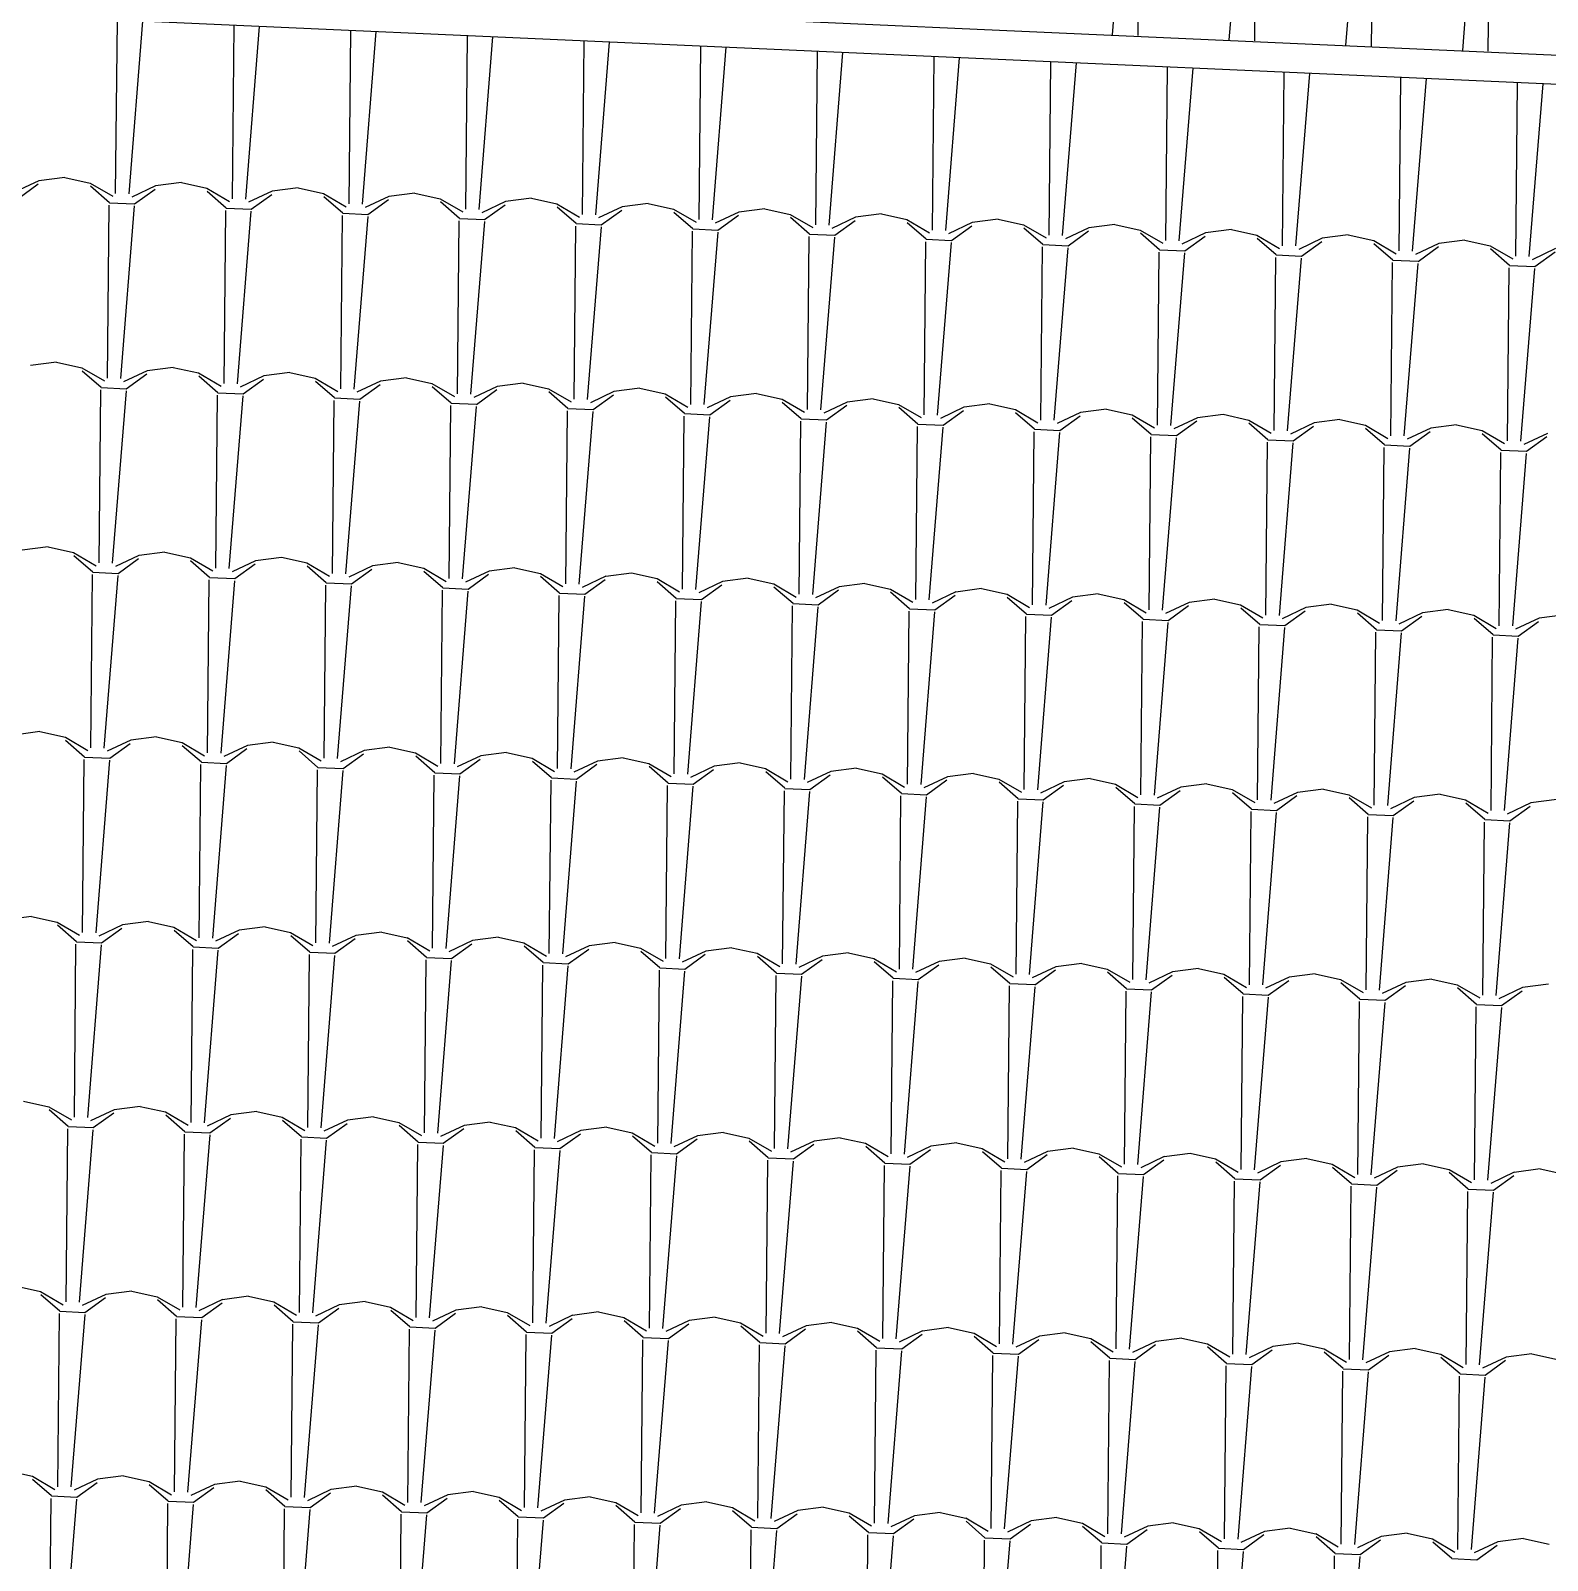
# Model space of a CAD drawing. Extents: x 1037 to 14540, y 1034 to 18285.
# Drawn here: x 7741.3 to 8053, y 1355.2 to 1669.6 of the extents above; entities that cross this region are included whole.
import ezdxf

# ---------------------------------------------------------------- set-up
doc = ezdxf.new("R2010")
doc.units = 0
doc.header["$LTSCALE"] = 100
doc.header["$MEASUREMENT"] = 0
doc.layers.get('0').update_dxf_attribs({"color": 240, "linetype": 'CONTINUOUS'})
doc.layers.add('proiezioni', color=252, linetype='CONTINUOUS')
doc.layers.add('retini copertura', color=32, linetype='CONTINUOUS')

# ---------------------------------------------------------------- blocks, each defined once
blk = doc.blocks.new('*X1853')
at = {"color": 0}
for p, q in [((24.1934, 16.3482), (24.1969, 16.7039)), ((24.2211, 16.3476), (24.2494, 16.7022)), ((24.4332, 16.3375), (24.4366, 16.6932)), ((24.4608, 16.3369), (24.4892, 16.6915)), ((24.673, 16.3268), (24.6764, 16.6825)), ((24.7006, 16.3262), (24.7289, 16.6808)), ((24.9127, 16.316), (24.9161, 16.6718)), ((24.9404, 16.3154), (24.9687, 16.67)), ((25.1525, 16.3053), (25.1559, 16.661)), ((25.1801, 16.3047), (25.2085, 16.6593)), ((25.3922, 16.2946), (25.3957, 16.6503)), ((25.4199, 16.294), (25.4482, 16.6486)), ((25.632, 16.2838), (25.6354, 16.6396)), ((25.6596, 16.2833), (25.688, 16.6379)), ((25.8717, 16.2731), (25.8752, 16.6288)), ((25.8994, 16.2725), (25.9277, 16.6271)), ((26.1115, 16.2624), (26.1149, 16.6181)), ((26.1391, 16.2618), (26.1675, 16.6164)), ((26.3513, 16.2516), (26.3547, 16.6074)), ((26.3789, 16.2511), (26.4073, 16.6057)), ((26.591, 16.2409), (26.5944, 16.5966)), ((26.6187, 16.2404), (26.647, 16.595)), ((26.8308, 16.2302), (26.8342, 16.5859)), ((26.8584, 16.2297), (26.8868, 16.5843)), ((27.0705, 16.2194), (27.074, 16.5752)), ((27.0982, 16.2189), (27.1265, 16.5735)), ((24.0888, 16.3813), (24.0356, 16.3744)), ((24.0888, 16.3814), (24.1411, 16.3697)), ((24.0355, 16.3744), (23.987, 16.3515)), ((23.9926, 16.3376), (24.0345, 16.3678)), ((24.1411, 16.3697), (24.1874, 16.3426)), ((24.1807, 16.3292), (24.1416, 16.3631)), ((24.2753, 16.3637), (24.2268, 16.3408)), ((24.2323, 16.3268), (24.2743, 16.3571)), ((24.3285, 16.3706), (24.2753, 16.3637)), ((24.3285, 16.3706), (24.3809, 16.359)), ((24.3809, 16.359), (24.4271, 16.3319)), ((24.4204, 16.3184), (24.3813, 16.3523)), ((24.5151, 16.353), (24.4666, 16.3301)), ((24.4721, 16.3161), (24.514, 16.3464)), ((24.5683, 16.3599), (24.5151, 16.353)), ((24.5683, 16.3599), (24.6206, 16.3483)), ((24.6206, 16.3483), (24.6669, 16.3211)), ((24.808, 16.3491), (24.7548, 16.3422)), ((24.808, 16.3492), (24.8604, 16.3375)), ((24.1765, 15.9686), (24.1799, 16.3243)), ((24.1807, 16.3292), (24.2323, 16.3269)), ((24.2041, 15.968), (24.2324, 16.3226)), ((24.4204, 16.3184), (24.4721, 16.3161)), ((24.6602, 16.3077), (24.6211, 16.3416)), ((24.7548, 16.3423), (24.7063, 16.3194)), ((24.7119, 16.3054), (24.7538, 16.3356)), ((24.8604, 16.3375), (24.9066, 16.3104)), ((24.8999, 16.297), (24.8609, 16.3309)), ((24.9946, 16.3315), (24.9461, 16.3086)), ((24.9516, 16.2947), (24.9936, 16.3249)), ((25.0478, 16.3384), (24.9946, 16.3315)), ((25.0478, 16.3384), (25.1002, 16.3268)), ((25.1001, 16.3268), (25.1464, 16.2997)), ((25.1397, 16.2863), (25.1006, 16.3201)), ((25.2343, 16.3208), (25.1858, 16.2979)), ((25.2876, 16.3277), (25.2344, 16.3208)), ((25.2876, 16.3277), (25.3399, 16.3161)), ((25.3399, 16.3161), (25.3862, 16.289)), ((25.5273, 16.317), (25.4741, 16.31)), ((25.5273, 16.317), (25.5797, 16.3053)), ((24.4162, 15.9579), (24.4196, 16.3136)), ((24.4439, 15.9573), (24.4722, 16.3119)), ((24.656, 15.9471), (24.6594, 16.3029)), ((24.6602, 16.3077), (24.7118, 16.3054)), ((24.6836, 15.9465), (24.712, 16.3011)), ((24.8957, 15.9364), (24.8992, 16.2921)), ((24.8999, 16.297), (24.9516, 16.2947)), ((24.9234, 15.9358), (24.9517, 16.2904)), ((25.1397, 16.2863), (25.1914, 16.2839)), ((25.1914, 16.2839), (25.2333, 16.3142)), ((25.3795, 16.2755), (25.3404, 16.3094)), ((25.4741, 16.3101), (25.4256, 16.2872)), ((25.4311, 16.2732), (25.4731, 16.3035)), ((25.5797, 16.3054), (25.6259, 16.2782)), ((25.6192, 16.2648), (25.5801, 16.2987)), ((25.7139, 16.2993), (25.6654, 16.2765)), ((25.6709, 16.2625), (25.7128, 16.2927)), ((25.7671, 16.3062), (25.7139, 16.2993)), ((25.7671, 16.3063), (25.8194, 16.2946)), ((25.8194, 16.2946), (25.8657, 16.2675)), ((25.859, 16.2541), (25.8199, 16.288)), ((25.9536, 16.2886), (25.9051, 16.2657)), ((26.0068, 16.2955), (25.9536, 16.2886)), ((26.0068, 16.2955), (26.0592, 16.2839)), ((26.0592, 16.2839), (26.1054, 16.2568)), ((26.2466, 16.2848), (26.1934, 16.2779)), ((26.2466, 16.2848), (26.299, 16.2732)), ((25.1355, 15.9257), (25.1389, 16.2814)), ((25.1631, 15.9251), (25.1915, 16.2797)), ((25.3752, 15.915), (25.3787, 16.2707)), ((25.3795, 16.2755), (25.4311, 16.2732)), ((25.4029, 15.9144), (25.4312, 16.269)), ((25.615, 15.9042), (25.6184, 16.2599)), ((25.6192, 16.2648), (25.6709, 16.2625)), ((25.6426, 15.9036), (25.671, 16.2582)), ((25.859, 16.2541), (25.9106, 16.2518)), ((25.9107, 16.2518), (25.9526, 16.282)), ((26.0987, 16.2434), (26.0597, 16.2772)), ((26.1934, 16.2779), (26.1449, 16.255)), ((26.1504, 16.241), (26.1924, 16.2713)), ((26.2989, 16.2732), (26.3452, 16.246)), ((26.3385, 16.2326), (26.2994, 16.2665)), ((26.4331, 16.2672), (26.3846, 16.2443)), ((26.3902, 16.2303), (26.4321, 16.2606)), ((26.4864, 16.2741), (26.4332, 16.2671)), ((26.4864, 16.2741), (26.5387, 16.2624)), ((26.5387, 16.2624), (26.585, 16.2353)), ((26.5783, 16.2219), (26.5392, 16.2558)), ((26.6729, 16.2564), (26.6244, 16.2335)), ((26.7261, 16.2633), (26.6729, 16.2564)), ((26.7261, 16.2634), (26.7785, 16.2517)), ((26.9659, 16.2526), (26.9127, 16.2457)), ((26.9659, 16.2526), (27.0182, 16.241)), ((25.8548, 15.8935), (25.8582, 16.2492)), ((25.8824, 15.8929), (25.9108, 16.2475)), ((26.0945, 15.8828), (26.0979, 16.2385)), ((26.0987, 16.2433), (26.1504, 16.241)), ((26.1222, 15.8822), (26.1505, 16.2368)), ((26.3343, 15.872), (26.3377, 16.2277)), ((26.3385, 16.2326), (26.3902, 16.2303)), ((26.3619, 15.8715), (26.3903, 16.2261)), ((26.5783, 16.2219), (26.6299, 16.2196)), ((26.6299, 16.2196), (26.6719, 16.2498)), ((26.7785, 16.2517), (26.8247, 16.2246)), ((26.818, 16.2112), (26.779, 16.2451)), ((26.9127, 16.2457), (26.8642, 16.2228)), ((26.8697, 16.2088), (26.9116, 16.2391)), ((27.0182, 16.241), (27.0645, 16.2139)), ((27.0578, 16.2004), (27.0187, 16.2343)), ((27.1524, 16.235), (27.1039, 16.2121)), ((27.1095, 16.1981), (27.1514, 16.2284)), ((26.574, 15.8613), (26.5775, 16.217)), ((26.6017, 15.8608), (26.63, 16.2154)), ((26.8138, 15.8506), (26.8172, 16.2063)), ((26.818, 16.2112), (26.8697, 16.2089)), ((26.8414, 15.85), (26.8698, 16.2046)), ((27.0535, 15.8398), (27.057, 16.1955)), ((27.0578, 16.2004), (27.1094, 16.1981)), ((27.0812, 15.8393), (27.1095, 16.1939)), ((24.0718, 16.0017), (24.0186, 15.9948)), ((24.0718, 16.0017), (24.1241, 15.9901)), ((24.1241, 15.9901), (24.1704, 15.963)), ((24.1637, 15.9496), (24.1246, 15.9834)), ((24.2583, 15.9841), (24.2098, 15.9612)), ((24.2153, 15.9472), (24.2573, 15.9775)), ((24.3115, 15.991), (24.2583, 15.9841)), ((24.3115, 15.991), (24.3639, 15.9794)), ((24.3639, 15.9794), (24.4101, 15.9522)), ((24.4034, 15.9388), (24.3644, 15.9727)), ((24.4981, 15.9734), (24.4496, 15.9505)), ((24.5513, 15.9803), (24.4981, 15.9733)), ((24.5513, 15.9803), (24.6036, 15.9686)), ((24.7911, 15.9695), (24.7379, 15.9626)), ((24.791, 15.9696), (24.8434, 15.9579)), ((24.1595, 15.589), (24.1629, 15.9447)), ((24.1637, 15.9495), (24.2153, 15.9472)), ((24.1871, 15.5884), (24.2155, 15.943)), ((24.4034, 15.9388), (24.4551, 15.9365)), ((24.4551, 15.9365), (24.4971, 15.9668)), ((24.6036, 15.9686), (24.6499, 15.9415)), ((24.6432, 15.9281), (24.6041, 15.962)), ((24.7378, 15.9626), (24.6893, 15.9397)), ((24.6949, 15.9258), (24.7368, 15.956)), ((24.8434, 15.9579), (24.8897, 15.9308)), ((24.883, 15.9174), (24.8439, 15.9513)), ((24.9776, 15.9519), (24.9291, 15.929)), ((24.9346, 15.915), (24.9766, 15.9453)), ((25.0308, 15.9588), (24.9776, 15.9519)), ((25.0308, 15.9588), (25.0832, 15.9472)), ((25.0831, 15.9472), (25.1294, 15.9201)), ((25.1227, 15.9066), (25.0836, 15.9405)), ((25.2174, 15.9412), (25.1689, 15.9183)), ((25.2706, 15.9481), (25.2174, 15.9411)), ((25.2706, 15.9481), (25.3229, 15.9365)), ((24.3992, 15.5783), (24.4027, 15.934)), ((24.4269, 15.5776), (24.4552, 15.9322)), ((24.639, 15.5675), (24.6424, 15.9232)), ((24.6432, 15.9281), (24.6949, 15.9258)), ((24.6666, 15.5669), (24.695, 15.9215)), ((24.8787, 15.5568), (24.8822, 15.9125)), ((24.8829, 15.9174), (24.9346, 15.9151)), ((24.9064, 15.5562), (24.9347, 15.9108)), ((25.1227, 15.9066), (25.1744, 15.9043)), ((25.1744, 15.9043), (25.2163, 15.9346)), ((25.3229, 15.9365), (25.3692, 15.9093)), ((25.3625, 15.8959), (25.3234, 15.9298)), ((25.4571, 15.9304), (25.4086, 15.9076)), ((25.4141, 15.8936), (25.4561, 15.9238)), ((25.5103, 15.9373), (25.4571, 15.9304)), ((25.5103, 15.9374), (25.5627, 15.9257)), ((25.5627, 15.9257), (25.6089, 15.8986)), ((25.6022, 15.8852), (25.5632, 15.9191)), ((25.6969, 15.9197), (25.6484, 15.8968)), ((25.6539, 15.8829), (25.6959, 15.9131)), ((25.7501, 15.9266), (25.6969, 15.9197)), ((25.7501, 15.9266), (25.8024, 15.915)), ((25.8024, 15.915), (25.8487, 15.8879)), ((25.842, 15.8745), (25.8029, 15.9083)), ((25.9366, 15.909), (25.8881, 15.8861)), ((25.9899, 15.9159), (25.9367, 15.909)), ((25.9899, 15.9159), (26.0422, 15.9043)), ((25.1185, 15.5461), (25.1219, 15.9018)), ((25.1461, 15.5455), (25.1745, 15.9001)), ((25.3583, 15.5353), (25.3617, 15.891)), ((25.3625, 15.8959), (25.4141, 15.8936)), ((25.3859, 15.5348), (25.4142, 15.8894)), ((25.598, 15.5246), (25.6014, 15.8803)), ((25.6022, 15.8852), (25.6539, 15.8829)), ((25.6257, 15.524), (25.654, 15.8786)), ((25.8937, 15.8721), (25.9356, 15.9024)), ((26.0422, 15.9043), (26.0885, 15.8772)), ((26.0818, 15.8637), (26.0427, 15.8976)), ((26.1764, 15.8983), (26.1279, 15.8754)), ((26.1334, 15.8614), (26.1754, 15.8917)), ((26.2296, 15.9052), (26.1764, 15.8982)), ((26.2296, 15.9052), (26.282, 15.8935)), ((26.2819, 15.8936), (26.3282, 15.8664)), ((26.3215, 15.853), (26.2824, 15.8869)), ((26.4162, 15.8875), (26.3677, 15.8646)), ((26.3732, 15.8507), (26.4151, 15.8809)), ((26.4694, 15.8944), (26.4162, 15.8875)), ((26.4694, 15.8945), (26.5217, 15.8828)), ((26.5217, 15.8828), (26.568, 15.8557)), ((26.5613, 15.8423), (26.5222, 15.8762)), ((26.6559, 15.8768), (26.6074, 15.8539)), ((26.7091, 15.8837), (26.6559, 15.8768)), ((26.7091, 15.8837), (26.7615, 15.8721)), ((25.8378, 15.5139), (25.8412, 15.8696)), ((25.842, 15.8745), (25.8937, 15.8721)), ((25.8654, 15.5133), (25.8938, 15.8679)), ((26.0775, 15.5031), (26.081, 15.8588)), ((26.0817, 15.8637), (26.1334, 15.8614)), ((26.1052, 15.5026), (26.1335, 15.8572)), ((26.3173, 15.4924), (26.3207, 15.8481)), ((26.3215, 15.853), (26.3732, 15.8507)), ((26.3449, 15.4919), (26.3733, 15.8465)), ((26.6129, 15.8399), (26.6549, 15.8702)), ((26.7615, 15.8721), (26.8077, 15.845)), ((26.801, 15.8316), (26.762, 15.8654)), ((26.8957, 15.8661), (26.8472, 15.8432)), ((26.8527, 15.8292), (26.8947, 15.8595)), ((26.9489, 15.873), (26.8957, 15.8661)), ((26.9489, 15.873), (27.0012, 15.8614)), ((27.0012, 15.8614), (27.0475, 15.8342)), ((27.0408, 15.8208), (27.0017, 15.8547)), ((27.1354, 15.8554), (27.0869, 15.8325)), ((27.0925, 15.8185), (27.1344, 15.8488)), ((26.557, 15.4817), (26.5605, 15.8374)), ((26.5613, 15.8423), (26.6129, 15.84)), ((26.5847, 15.4811), (26.613, 15.8357)), ((26.7968, 15.4709), (26.8002, 15.8266)), ((26.801, 15.8315), (26.8527, 15.8292)), ((26.8244, 15.4704), (26.8528, 15.825)), ((27.0366, 15.4602), (27.04, 15.8159)), ((27.0408, 15.8208), (27.0925, 15.8185)), ((27.0642, 15.4597), (27.0926, 15.8143)), ((24.0548, 15.6221), (24.0016, 15.6152)), ((24.0548, 15.6221), (24.1071, 15.6105)), ((24.1071, 15.6105), (24.1534, 15.5834)), ((24.1467, 15.5699), (24.1076, 15.6038)), ((24.2413, 15.6045), (24.1928, 15.5816)), ((24.1984, 15.5676), (24.2403, 15.5979)), ((24.2945, 15.6114), (24.2414, 15.6044)), ((24.2945, 15.6114), (24.3469, 15.5997)), ((24.3469, 15.5998), (24.3932, 15.5726)), ((24.3865, 15.5592), (24.3474, 15.5931)), ((24.4811, 15.5937), (24.4326, 15.5708)), ((24.5343, 15.6006), (24.4811, 15.5937)), ((24.5343, 15.6007), (24.5867, 15.589)), ((24.1425, 15.2094), (24.1459, 15.5651)), ((24.1467, 15.5699), (24.1984, 15.5676)), ((24.1701, 15.2087), (24.1985, 15.5633)), ((24.4381, 15.5569), (24.4801, 15.5871)), ((24.5866, 15.589), (24.6329, 15.5619)), ((24.6262, 15.5485), (24.5871, 15.5824)), ((24.7209, 15.583), (24.6724, 15.5601)), ((24.6779, 15.5461), (24.7198, 15.5764)), ((24.7741, 15.5899), (24.7209, 15.583)), ((24.7741, 15.5899), (24.8264, 15.5783)), ((24.8264, 15.5783), (24.8727, 15.5512)), ((24.866, 15.5378), (24.8269, 15.5716)), ((24.9606, 15.5723), (24.9121, 15.5494)), ((24.9176, 15.5354), (24.9596, 15.5657)), ((25.0138, 15.5792), (24.9606, 15.5723)), ((25.0138, 15.5792), (25.0662, 15.5676)), ((25.0662, 15.5676), (25.1124, 15.5404)), ((25.1057, 15.527), (25.0667, 15.5609)), ((25.2004, 15.5616), (25.1519, 15.5387)), ((25.2536, 15.5684), (25.2004, 15.5615)), ((25.2536, 15.5685), (25.3059, 15.5568)), ((24.3822, 15.1986), (24.3857, 15.5544)), ((24.3864, 15.5592), (24.4381, 15.5569)), ((24.4099, 15.198), (24.4382, 15.5526)), ((24.622, 15.1879), (24.6254, 15.5436)), ((24.6262, 15.5485), (24.6779, 15.5462)), ((24.6496, 15.1873), (24.678, 15.5419)), ((24.8618, 15.1772), (24.8652, 15.5329)), ((24.866, 15.5377), (24.9176, 15.5354)), ((24.8894, 15.1766), (24.9177, 15.5312)), ((25.1574, 15.5247), (25.1993, 15.555)), ((25.3059, 15.5568), (25.3522, 15.5297)), ((25.3455, 15.5163), (25.3064, 15.5502)), ((25.4401, 15.5508), (25.3916, 15.5279)), ((25.3972, 15.514), (25.4391, 15.5442)), ((25.4933, 15.5577), (25.4402, 15.5508)), ((25.4933, 15.5577), (25.5457, 15.5461)), ((25.5457, 15.5461), (25.592, 15.519)), ((25.5853, 15.5056), (25.5462, 15.5395)), ((25.6799, 15.5401), (25.6314, 15.5172)), ((25.6369, 15.5032), (25.6789, 15.5335)), ((25.7331, 15.547), (25.6799, 15.5401)), ((25.7331, 15.547), (25.7855, 15.5354)), ((25.7854, 15.5354), (25.8317, 15.5083)), ((25.9197, 15.5294), (25.8711, 15.5065)), ((25.9729, 15.5363), (25.9197, 15.5293)), ((25.9729, 15.5363), (26.0252, 15.5246)), ((25.1015, 15.1664), (25.1049, 15.5222)), ((25.1057, 15.527), (25.1574, 15.5247)), ((25.1292, 15.1659), (25.1575, 15.5205)), ((25.3413, 15.1557), (25.3447, 15.5114)), ((25.3455, 15.5163), (25.3972, 15.514)), ((25.3689, 15.1551), (25.3973, 15.5097)), ((25.581, 15.145), (25.5845, 15.5007)), ((25.5852, 15.5056), (25.6369, 15.5033)), ((25.6087, 15.1444), (25.637, 15.499)), ((25.825, 15.4948), (25.7859, 15.5287)), ((25.8767, 15.4925), (25.9186, 15.5228)), ((26.0252, 15.5247), (26.0715, 15.4975)), ((26.0648, 15.4841), (26.0257, 15.518)), ((26.1594, 15.5186), (26.1109, 15.4958)), ((26.1164, 15.4818), (26.1584, 15.512)), ((26.2126, 15.5255), (26.1594, 15.5186)), ((26.2126, 15.5256), (26.265, 15.5139)), ((26.265, 15.5139), (26.3112, 15.4868)), ((26.3045, 15.4734), (26.2655, 15.5073)), ((26.3992, 15.5079), (26.3507, 15.485)), ((26.3562, 15.4711), (26.3982, 15.5013)), ((26.4524, 15.5148), (26.3992, 15.5079)), ((26.4524, 15.5148), (26.5047, 15.5032)), ((26.5047, 15.5032), (26.551, 15.4761)), ((26.6921, 15.5041), (26.639, 15.4972)), ((26.6921, 15.5041), (26.7445, 15.4925)), ((25.8208, 15.1342), (25.8242, 15.49)), ((25.825, 15.4948), (25.8767, 15.4925)), ((25.8484, 15.1337), (25.8768, 15.4883)), ((26.0605, 15.1235), (26.064, 15.4792)), ((26.0648, 15.4841), (26.1164, 15.4818)), ((26.0882, 15.123), (26.1165, 15.4776)), ((26.3003, 15.1128), (26.3037, 15.4685)), ((26.3045, 15.4734), (26.3562, 15.4711)), ((26.3279, 15.1122), (26.3563, 15.4668)), ((26.5443, 15.4627), (26.5052, 15.4965)), ((26.6389, 15.4972), (26.5904, 15.4743)), ((26.596, 15.4603), (26.6379, 15.4906)), ((26.7445, 15.4925), (26.7908, 15.4654)), ((26.7841, 15.4519), (26.745, 15.4858)), ((26.8787, 15.4865), (26.8302, 15.4636)), ((26.8357, 15.4496), (26.8777, 15.4799)), ((26.9319, 15.4934), (26.8787, 15.4864)), ((26.9319, 15.4934), (26.9843, 15.4817)), ((26.9842, 15.4818), (27.0305, 15.4546)), ((27.0238, 15.4412), (26.9847, 15.4751)), ((27.1185, 15.4757), (27.0699, 15.4528)), ((27.0755, 15.4389), (27.1174, 15.4691)), ((27.1717, 15.4826), (27.1185, 15.4757)), ((26.5401, 15.102), (26.5435, 15.4578)), ((26.5443, 15.4627), (26.596, 15.4603)), ((26.5677, 15.1015), (26.5961, 15.4561)), ((26.7798, 15.0913), (26.7832, 15.447)), ((26.784, 15.4519), (26.8357, 15.4496)), ((26.8075, 15.0908), (26.8358, 15.4454)), ((27.0196, 15.0806), (27.023, 15.4363)), ((27.0238, 15.4412), (27.0755, 15.4389)), ((27.0472, 15.0801), (27.0756, 15.4347)), ((24.0378, 15.2425), (23.9846, 15.2355)), ((24.0378, 15.2425), (24.0902, 15.2308)), ((24.0901, 15.2309), (24.1364, 15.2037)), ((24.1297, 15.1903), (24.0906, 15.2242)), ((24.2244, 15.2248), (24.1758, 15.202)), ((24.1814, 15.188), (24.2233, 15.2182)), ((24.2776, 15.2317), (24.2244, 15.2248)), ((24.2776, 15.2318), (24.3299, 15.2201)), ((24.3299, 15.2201), (24.3762, 15.193)), ((24.5173, 15.221), (24.4641, 15.2141)), ((24.5173, 15.221), (24.5697, 15.2094)), ((24.1255, 14.8298), (24.1289, 15.1855)), ((24.1297, 15.1903), (24.1814, 15.188)), ((24.1531, 14.8291), (24.1815, 15.1837)), ((24.3695, 15.1796), (24.3304, 15.2135)), ((24.4641, 15.2141), (24.4156, 15.1912)), ((24.4211, 15.1773), (24.4631, 15.2075)), ((24.5697, 15.2094), (24.6159, 15.1823)), ((24.6092, 15.1689), (24.5702, 15.2027)), ((24.7039, 15.2034), (24.6554, 15.1805)), ((24.6609, 15.1665), (24.7028, 15.1968)), ((24.7571, 15.2103), (24.7039, 15.2034)), ((24.7571, 15.2103), (24.8094, 15.1987)), ((24.8094, 15.1987), (24.8557, 15.1715)), ((24.849, 15.1581), (24.8099, 15.192)), ((24.9436, 15.1927), (24.8951, 15.1698)), ((24.9007, 15.1558), (24.9426, 15.1861)), ((24.9968, 15.1996), (24.9437, 15.1926)), ((24.9968, 15.1996), (25.0492, 15.1879)), ((25.0492, 15.188), (25.0954, 15.1608)), ((25.2366, 15.1888), (25.1834, 15.1819)), ((25.2366, 15.1889), (25.289, 15.1772)), ((24.3653, 14.819), (24.3687, 15.1747)), ((24.3695, 15.1796), (24.4211, 15.1773)), ((24.3929, 14.8184), (24.4212, 15.173)), ((24.605, 14.8083), (24.6084, 15.164)), ((24.6092, 15.1689), (24.6609, 15.1665)), ((24.6327, 14.8077), (24.661, 15.1623)), ((24.8448, 14.7976), (24.8482, 15.1533)), ((24.849, 15.1581), (24.9006, 15.1558)), ((25.0887, 15.1474), (25.0497, 15.1813)), ((25.1834, 15.1819), (25.1349, 15.159)), ((25.1404, 15.1451), (25.1824, 15.1753)), ((25.2889, 15.1772), (25.3352, 15.1501)), ((25.3285, 15.1367), (25.2894, 15.1706)), ((25.4232, 15.1712), (25.3746, 15.1483)), ((25.3802, 15.1343), (25.4221, 15.1646)), ((25.4764, 15.1781), (25.4232, 15.1712)), ((25.4764, 15.1781), (25.5287, 15.1665)), ((25.5287, 15.1665), (25.575, 15.1394)), ((25.5683, 15.126), (25.5292, 15.1598)), ((25.6629, 15.1605), (25.6144, 15.1376)), ((25.6199, 15.1236), (25.6619, 15.1539)), ((25.7161, 15.1674), (25.6629, 15.1604)), ((25.7161, 15.1674), (25.7685, 15.1558)), ((25.7685, 15.1558), (25.8147, 15.1286)), ((25.9559, 15.1566), (25.9027, 15.1497)), ((25.9559, 15.1567), (26.0082, 15.145)), ((24.8724, 14.797), (24.9008, 15.1516)), ((25.0845, 14.7868), (25.088, 15.1425)), ((25.0887, 15.1474), (25.1404, 15.1451)), ((25.1122, 14.7862), (25.1405, 15.1408)), ((25.3243, 14.7761), (25.3277, 15.1318)), ((25.3285, 15.1367), (25.3802, 15.1344)), ((25.3519, 14.7755), (25.3803, 15.1301)), ((25.564, 14.7654), (25.5675, 15.1211)), ((25.5683, 15.1259), (25.6199, 15.1236)), ((25.808, 15.1152), (25.769, 15.1491)), ((25.9027, 15.1498), (25.8542, 15.1269)), ((25.8597, 15.1129), (25.9016, 15.1431)), ((26.0082, 15.145), (26.0545, 15.1179)), ((26.0478, 15.1045), (26.0087, 15.1384)), ((26.1424, 15.139), (26.0939, 15.1161)), ((26.0995, 15.1022), (26.1414, 15.1324)), ((26.1956, 15.1459), (26.1425, 15.139)), ((26.1956, 15.1459), (26.248, 15.1343)), ((26.248, 15.1343), (26.2942, 15.1072)), ((26.2875, 15.0938), (26.2485, 15.1277)), ((26.3822, 15.1283), (26.3337, 15.1054)), ((26.3392, 15.0914), (26.3812, 15.1217)), ((26.4354, 15.1352), (26.3822, 15.1283)), ((26.4354, 15.1352), (26.4878, 15.1236)), ((26.4877, 15.1236), (26.534, 15.0965)), ((26.6752, 15.1245), (26.622, 15.1175)), ((26.6752, 15.1245), (26.7275, 15.1128)), ((25.5917, 14.7648), (25.62, 15.1194)), ((25.8038, 14.7546), (25.8072, 15.1103)), ((25.808, 15.1152), (25.8597, 15.1129)), ((25.8314, 14.7541), (25.8598, 15.1087)), ((26.0436, 14.7439), (26.047, 15.0996)), ((26.0478, 15.1045), (26.0994, 15.1022)), ((26.0712, 14.7433), (26.0996, 15.0979)), ((26.2875, 15.0938), (26.3392, 15.0914)), ((26.5273, 15.083), (26.4882, 15.1169)), ((26.6219, 15.1176), (26.5734, 15.0947)), ((26.579, 15.0807), (26.6209, 15.111)), ((26.7275, 15.1129), (26.7738, 15.0857)), ((26.7671, 15.0723), (26.728, 15.1062)), ((26.8617, 15.1068), (26.8132, 15.084)), ((26.8187, 15.07), (26.8607, 15.1002)), ((26.9149, 15.1137), (26.8617, 15.1068)), ((26.9149, 15.1138), (26.9673, 15.1021)), ((26.9673, 15.1021), (27.0135, 15.075)), ((27.0068, 15.0616), (26.9678, 15.0955)), ((27.1015, 15.0961), (27.053, 15.0732)), ((27.0585, 15.0593), (27.1004, 15.0895)), ((27.1547, 15.103), (27.1015, 15.0961)), ((26.2833, 14.7332), (26.2867, 15.0889)), ((26.311, 14.7326), (26.3393, 15.0872)), ((26.5231, 14.7224), (26.5265, 15.0781)), ((26.5273, 15.083), (26.579, 15.0807)), ((26.5507, 14.7219), (26.5791, 15.0765)), ((26.7628, 14.7117), (26.7663, 15.0674)), ((26.7671, 15.0723), (26.8187, 15.07)), ((26.7905, 14.7112), (26.8188, 15.0658)), ((27.0068, 15.0616), (27.0585, 15.0593)), ((27.0026, 14.701), (27.006, 15.0567)), ((27.0302, 14.7005), (27.0586, 15.0551)), ((24.0208, 14.8628), (23.9676, 14.8559)), ((24.0208, 14.8629), (24.0732, 14.8512)), ((24.0732, 14.8512), (24.1194, 14.8241)), ((24.1127, 14.8107), (24.0736, 14.8446)), ((24.2074, 14.8452), (24.1589, 14.8223)), ((24.1644, 14.8084), (24.2063, 14.8386)), ((24.2606, 14.8521), (24.2074, 14.8452)), ((24.2606, 14.8521), (24.3129, 14.8405)), ((24.3129, 14.8405), (24.3592, 14.8134)), ((24.5003, 14.8414), (24.4471, 14.8345)), ((24.5003, 14.8414), (24.5527, 14.8298)), ((24.1127, 14.8107), (24.1644, 14.8084)), ((24.3525, 14.8), (24.3134, 14.8338)), ((24.4471, 14.8345), (24.3986, 14.8116)), ((24.4042, 14.7976), (24.4461, 14.8279)), ((24.5527, 14.8298), (24.5989, 14.8027)), ((24.5922, 14.7892), (24.5532, 14.8231)), ((24.6869, 14.8238), (24.6384, 14.8009)), ((24.6439, 14.7869), (24.6859, 14.8172)), ((24.7401, 14.8307), (24.6869, 14.8237)), ((24.7401, 14.8307), (24.7924, 14.819)), ((24.7924, 14.8191), (24.8387, 14.7919)), ((24.832, 14.7785), (24.7929, 14.8124)), ((24.9266, 14.813), (24.8781, 14.7902)), ((24.8837, 14.7762), (24.9256, 14.8064)), ((24.9799, 14.8199), (24.9267, 14.813)), ((24.9799, 14.82), (25.0322, 14.8083)), ((25.0322, 14.8083), (25.0785, 14.7812)), ((25.2196, 14.8092), (25.1664, 14.8023)), ((25.2196, 14.8092), (25.272, 14.7976)), ((24.1085, 14.4501), (24.1119, 14.8059)), ((24.1362, 14.4495), (24.1645, 14.8041)), ((24.3483, 14.4394), (24.3517, 14.7951)), ((24.3525, 14.8), (24.4041, 14.7976)), ((24.3759, 14.4388), (24.4043, 14.7934)), ((24.588, 14.4287), (24.5915, 14.7844)), ((24.5922, 14.7892), (24.6439, 14.7869)), ((24.6157, 14.4281), (24.644, 14.7827)), ((24.832, 14.7785), (24.8837, 14.7762)), ((25.0718, 14.7678), (25.0327, 14.8017)), ((25.1664, 14.8023), (25.1179, 14.7794)), ((25.1234, 14.7655), (25.1654, 14.7957)), ((25.272, 14.7976), (25.3182, 14.7705)), ((25.3115, 14.7571), (25.2724, 14.7909)), ((25.4062, 14.7916), (25.3577, 14.7687)), ((25.3632, 14.7547), (25.4051, 14.785)), ((25.4594, 14.7985), (25.4062, 14.7915)), ((25.4594, 14.7985), (25.5117, 14.7869)), ((25.5117, 14.7869), (25.558, 14.7597)), ((25.5513, 14.7463), (25.5122, 14.7802)), ((25.6459, 14.7809), (25.5974, 14.758)), ((25.6991, 14.7877), (25.6459, 14.7808)), ((25.6991, 14.7878), (25.7515, 14.7761)), ((25.7515, 14.7761), (25.7977, 14.749)), ((25.9389, 14.777), (25.8857, 14.7701)), ((25.9389, 14.777), (25.9912, 14.7654)), ((24.8278, 14.4179), (24.8312, 14.7737)), ((24.8554, 14.4173), (24.8838, 14.7719)), ((25.0675, 14.4072), (25.071, 14.7629)), ((25.0718, 14.7678), (25.1234, 14.7655)), ((25.0952, 14.4066), (25.1235, 14.7612)), ((25.3073, 14.3965), (25.3107, 14.7522)), ((25.3115, 14.7571), (25.3632, 14.7547)), ((25.3349, 14.3959), (25.3633, 14.7505)), ((25.5513, 14.7463), (25.6029, 14.744)), ((25.603, 14.744), (25.6449, 14.7743)), ((25.791, 14.7356), (25.752, 14.7695)), ((25.8857, 14.7701), (25.8372, 14.7472)), ((25.8427, 14.7333), (25.8847, 14.7635)), ((25.9912, 14.7654), (26.0375, 14.7383)), ((26.0308, 14.7249), (25.9917, 14.7588)), ((26.1254, 14.7594), (26.0769, 14.7365)), ((26.0825, 14.7225), (26.1244, 14.7528)), ((26.1787, 14.7663), (26.1255, 14.7594)), ((26.1787, 14.7663), (26.231, 14.7547)), ((26.231, 14.7547), (26.2773, 14.7276)), ((26.2706, 14.7141), (26.2315, 14.748)), ((26.3652, 14.7487), (26.3167, 14.7258)), ((26.4184, 14.7556), (26.3652, 14.7486)), ((26.4184, 14.7556), (26.4708, 14.7439)), ((26.4708, 14.744), (26.517, 14.7168)), ((26.6582, 14.7448), (26.605, 14.7379)), ((26.6582, 14.7449), (26.7105, 14.7332)), ((25.5471, 14.3857), (25.5505, 14.7415)), ((25.5747, 14.3852), (25.6031, 14.7398)), ((25.7868, 14.375), (25.7902, 14.7307)), ((25.791, 14.7356), (25.8427, 14.7333)), ((25.8145, 14.3744), (25.8428, 14.729)), ((26.0266, 14.3643), (26.03, 14.72)), ((26.0308, 14.7249), (26.0825, 14.7226)), ((26.0542, 14.3637), (26.0826, 14.7183)), ((26.2706, 14.7141), (26.3222, 14.7118)), ((26.3222, 14.7118), (26.3642, 14.7421)), ((26.5103, 14.7034), (26.4712, 14.7373)), ((26.605, 14.738), (26.5565, 14.7151)), ((26.562, 14.7011), (26.6039, 14.7313)), ((26.7105, 14.7332), (26.7568, 14.7061)), ((26.7501, 14.6927), (26.711, 14.7266)), ((26.8447, 14.7272), (26.7962, 14.7043)), ((26.8018, 14.6904), (26.8437, 14.7206)), ((26.8979, 14.7341), (26.8447, 14.7272)), ((26.8979, 14.7341), (26.9503, 14.7225)), ((26.9503, 14.7225), (26.9965, 14.6954)), ((26.9898, 14.682), (26.9508, 14.7158)), ((27.0845, 14.7165), (27.036, 14.6936)), ((27.1377, 14.7234), (27.0845, 14.7165)), ((26.2663, 14.3535), (26.2698, 14.7093)), ((26.294, 14.353), (26.3223, 14.7076)), ((26.5061, 14.3428), (26.5095, 14.6985)), ((26.5103, 14.7034), (26.562, 14.7011)), ((26.5337, 14.3423), (26.5621, 14.6969)), ((26.7458, 14.3321), (26.7493, 14.6878)), ((26.7501, 14.6927), (26.8017, 14.6904)), ((26.7735, 14.3316), (26.8018, 14.6862)), ((26.9898, 14.682), (27.0415, 14.6796)), ((27.0415, 14.6796), (27.0835, 14.7099)), ((26.9856, 14.3213), (26.989, 14.6771)), ((27.0132, 14.3208), (27.0416, 14.6754)), ((24.0038, 14.4832), (24.0562, 14.4716)), ((24.0562, 14.4716), (24.1024, 14.4445)), ((24.0957, 14.4311), (24.0567, 14.465)), ((24.1904, 14.4656), (24.1419, 14.4427)), ((24.2436, 14.4725), (24.1904, 14.4656)), ((24.2436, 14.4725), (24.2959, 14.4609)), ((24.2959, 14.4609), (24.3422, 14.4338)), ((24.4834, 14.4618), (24.4302, 14.4548)), ((24.4833, 14.4618), (24.5357, 14.4501)), ((24.0957, 14.4311), (24.1474, 14.4288)), ((24.1474, 14.4287), (24.1894, 14.459)), ((24.3355, 14.4203), (24.2964, 14.4542)), ((24.4301, 14.4549), (24.3816, 14.432)), ((24.3872, 14.418), (24.4291, 14.4483)), ((24.5357, 14.4502), (24.582, 14.423)), ((24.5753, 14.4096), (24.5362, 14.4435)), ((24.6699, 14.4442), (24.6214, 14.4213)), ((24.6269, 14.4073), (24.6689, 14.4375)), ((24.7231, 14.451), (24.6699, 14.4441)), ((24.7231, 14.4511), (24.7755, 14.4394)), ((24.7755, 14.4394), (24.8217, 14.4123)), ((24.815, 14.3989), (24.7759, 14.4328)), ((24.9097, 14.4334), (24.8612, 14.4105)), ((24.9629, 14.4403), (24.9097, 14.4334)), ((24.9629, 14.4403), (25.0152, 14.4287)), ((25.2026, 14.4296), (25.1494, 14.4227)), ((25.2026, 14.4296), (25.255, 14.418)), ((24.0915, 14.0705), (24.095, 14.4262)), ((24.1192, 14.0699), (24.1475, 14.4245)), ((24.3313, 14.0598), (24.3347, 14.4155)), ((24.3355, 14.4203), (24.3872, 14.418)), ((24.3589, 14.0592), (24.3873, 14.4138)), ((24.571, 14.0491), (24.5745, 14.4048)), ((24.5752, 14.4096), (24.6269, 14.4073)), ((24.5987, 14.0484), (24.627, 14.403)), ((24.815, 14.3989), (24.8667, 14.3966)), ((24.8667, 14.3966), (24.9086, 14.4268)), ((25.0152, 14.4287), (25.0615, 14.4016)), ((25.0548, 14.3882), (25.0157, 14.422)), ((25.1494, 14.4227), (25.1009, 14.3998)), ((25.1064, 14.3858), (25.1484, 14.4161)), ((25.255, 14.418), (25.3012, 14.3909)), ((25.2945, 14.3774), (25.2555, 14.4113)), ((25.3892, 14.412), (25.3407, 14.3891)), ((25.3462, 14.3751), (25.3882, 14.4054)), ((25.4424, 14.4188), (25.3892, 14.4119)), ((25.4424, 14.4189), (25.4947, 14.4072)), ((25.4947, 14.4073), (25.541, 14.3801)), ((25.5343, 14.3667), (25.4952, 14.4006)), ((25.6289, 14.4012), (25.5804, 14.3784)), ((25.6822, 14.4081), (25.629, 14.4012)), ((25.6821, 14.4081), (25.7345, 14.3965)), ((25.9219, 14.3974), (25.8687, 14.3905)), ((25.9219, 14.3974), (25.9743, 14.3858)), ((24.8108, 14.0383), (24.8142, 14.394)), ((24.8384, 14.0377), (24.8668, 14.3923)), ((25.0506, 14.0276), (25.054, 14.3833)), ((25.0548, 14.3882), (25.1064, 14.3858)), ((25.0782, 14.027), (25.1066, 14.3816)), ((25.2903, 14.0169), (25.2937, 14.3726)), ((25.2945, 14.3774), (25.3462, 14.3751)), ((25.318, 14.0163), (25.3463, 14.3709)), ((25.5343, 14.3667), (25.586, 14.3644)), ((25.586, 14.3644), (25.6279, 14.3946)), ((25.7345, 14.3965), (25.7808, 14.3694)), ((25.7741, 14.356), (25.735, 14.3899)), ((25.8687, 14.3905), (25.8202, 14.3676)), ((25.8257, 14.3536), (25.8677, 14.3839)), ((25.9743, 14.3858), (26.0205, 14.3587)), ((26.0138, 14.3453), (25.9747, 14.3791)), ((26.1085, 14.3798), (26.06, 14.3569)), ((26.0655, 14.3429), (26.1074, 14.3732)), ((26.1617, 14.3867), (26.1085, 14.3797)), ((26.1617, 14.3867), (26.214, 14.375)), ((26.214, 14.3751), (26.2603, 14.3479)), ((26.2536, 14.3345), (26.2145, 14.3684)), ((26.3482, 14.3691), (26.2997, 14.3462)), ((26.4014, 14.3759), (26.3482, 14.369)), ((26.4014, 14.376), (26.4538, 14.3643)), ((25.5301, 14.0061), (25.5335, 14.3618)), ((25.5577, 14.0055), (25.5861, 14.3601)), ((25.7698, 13.9954), (25.7733, 14.3511)), ((25.774, 14.356), (25.8257, 14.3537)), ((25.7975, 13.9948), (25.8258, 14.3494)), ((26.0096, 13.9847), (26.013, 14.3404)), ((26.0138, 14.3452), (26.0655, 14.3429)), ((26.0372, 13.9841), (26.0656, 14.3387)), ((26.2536, 14.3345), (26.3052, 14.3322)), ((26.3053, 14.3322), (26.3472, 14.3625)), ((26.4538, 14.3643), (26.5, 14.3372)), ((26.4933, 14.3238), (26.4543, 14.3577)), ((26.588, 14.3583), (26.5395, 14.3354)), ((26.545, 14.3215), (26.587, 14.3517)), ((26.6412, 14.3652), (26.588, 14.3583)), ((26.6412, 14.3652), (26.6935, 14.3536)), ((26.6935, 14.3536), (26.7398, 14.3265)), ((26.7331, 14.3131), (26.694, 14.347)), ((26.8277, 14.3476), (26.7792, 14.3247)), ((26.7848, 14.3107), (26.8267, 14.341)), ((26.881, 14.3545), (26.8278, 14.3476)), ((26.8809, 14.3545), (26.9333, 14.3429)), ((26.9333, 14.3429), (26.9796, 14.3158)), ((26.9729, 14.3023), (26.9338, 14.3362)), ((27.0675, 14.3369), (27.019, 14.314)), ((27.1207, 14.3438), (27.0675, 14.3368)), ((27.1207, 14.3438), (27.1731, 14.3321)), ((26.2493, 13.9739), (26.2528, 14.3296)), ((26.277, 13.9734), (26.3053, 14.328)), ((26.4891, 13.9632), (26.4925, 14.3189)), ((26.4933, 14.3238), (26.545, 14.3215)), ((26.5167, 13.9627), (26.5451, 14.3173)), ((26.7289, 13.9525), (26.7323, 14.3082)), ((26.7331, 14.3131), (26.7848, 14.3108)), ((26.7565, 13.9519), (26.7849, 14.3065)), ((27.0245, 14.3), (27.0665, 14.3303)), ((26.9686, 13.9417), (26.972, 14.2974)), ((26.9728, 14.3023), (27.0245, 14.3)), ((26.9963, 13.9412), (27.0246, 14.2958)), ((23.9868, 14.1036), (24.0392, 14.092)), ((24.0392, 14.092), (24.0855, 14.0649)), ((24.0787, 14.0515), (24.0397, 14.0853)), ((24.1734, 14.086), (24.1249, 14.0631)), ((24.2266, 14.0929), (24.1734, 14.0859)), ((24.2266, 14.0929), (24.279, 14.0812)), ((24.1304, 14.0491), (24.1724, 14.0794)), ((24.2789, 14.0813), (24.3252, 14.0541)), ((24.3185, 14.0407), (24.2794, 14.0746)), ((24.4132, 14.0753), (24.3646, 14.0524)), ((24.3702, 14.0384), (24.4121, 14.0687)), ((24.4664, 14.0821), (24.4132, 14.0752)), ((24.4664, 14.0822), (24.5187, 14.0705)), ((24.5187, 14.0705), (24.565, 14.0434)), ((24.5583, 14.03), (24.5192, 14.0639)), ((24.6529, 14.0645), (24.6044, 14.0416)), ((24.6099, 14.0277), (24.6519, 14.0579)), ((24.7061, 14.0714), (24.6529, 14.0645)), ((24.7061, 14.0714), (24.7585, 14.0598)), ((24.7585, 14.0598), (24.8047, 14.0327)), ((24.798, 14.0193), (24.759, 14.0532)), ((24.8927, 14.0538), (24.8442, 14.0309)), ((24.9459, 14.0607), (24.8927, 14.0538)), ((24.9459, 14.0607), (24.9982, 14.0491)), ((24.0745, 13.6909), (24.078, 14.0466)), ((24.0787, 14.0514), (24.1304, 14.0491)), ((24.1022, 13.6903), (24.1305, 14.0449)), ((24.3143, 13.6802), (24.3177, 14.0359)), ((24.3185, 14.0407), (24.3702, 14.0384)), ((24.3419, 13.6795), (24.3703, 14.0341)), ((24.5541, 13.6694), (24.5575, 14.0251)), ((24.5583, 14.03), (24.6099, 14.0277)), ((24.5817, 13.6688), (24.61, 14.0234)), ((24.8497, 14.0169), (24.8917, 14.0472)), ((24.9982, 14.0491), (25.0445, 14.022)), ((25.0378, 14.0085), (24.9987, 14.0424)), ((25.1324, 14.0431), (25.0839, 14.0202)), ((25.0895, 14.0062), (25.1314, 14.0365)), ((25.1856, 14.05), (25.1325, 14.043)), ((25.1856, 14.05), (25.238, 14.0383)), ((25.238, 14.0384), (25.2843, 14.0112)), ((25.2776, 13.9978), (25.2385, 14.0317)), ((25.3722, 14.0323), (25.3237, 14.0095)), ((25.3292, 13.9955), (25.3712, 14.0257)), ((25.4254, 14.0392), (25.3722, 14.0323)), ((25.4254, 14.0393), (25.4778, 14.0276)), ((25.4777, 14.0276), (25.524, 14.0005)), ((25.5173, 13.9871), (25.4782, 14.021)), ((25.612, 14.0216), (25.5634, 13.9987)), ((25.6652, 14.0285), (25.612, 14.0216)), ((25.6652, 14.0285), (25.7175, 14.0169)), ((24.7938, 13.6587), (24.7972, 14.0144)), ((24.798, 14.0193), (24.8497, 14.017)), ((24.8215, 13.6581), (24.8498, 14.0127)), ((25.0336, 13.648), (25.037, 14.0037)), ((25.0378, 14.0085), (25.0895, 14.0062)), ((25.0612, 13.6474), (25.0896, 14.002)), ((25.2733, 13.6372), (25.2768, 13.9929)), ((25.2775, 13.9978), (25.3292, 13.9955)), ((25.301, 13.6367), (25.3293, 13.9913)), ((25.569, 13.9848), (25.6109, 14.015)), ((25.7175, 14.0169), (25.7638, 13.9898)), ((25.7571, 13.9764), (25.718, 14.0102)), ((25.8517, 14.0109), (25.8032, 13.988)), ((25.8087, 13.974), (25.8507, 14.0043)), ((25.9049, 14.0178), (25.8517, 14.0108)), ((25.9049, 14.0178), (25.9573, 14.0062)), ((25.9573, 14.0062), (26.0035, 13.9791)), ((25.9968, 13.9656), (25.9578, 13.9995)), ((26.0915, 14.0002), (26.043, 13.9773)), ((26.0485, 13.9633), (26.0905, 13.9936)), ((26.1447, 14.007), (26.0915, 14.0001)), ((26.1447, 14.0071), (26.197, 13.9954)), ((26.197, 13.9955), (26.2433, 13.9683)), ((26.2366, 13.9549), (26.1975, 13.9888)), ((26.3312, 13.9894), (26.2827, 13.9665)), ((26.3844, 13.9963), (26.3313, 13.9894)), ((26.3844, 13.9963), (26.4368, 13.9847)), ((25.5131, 13.6265), (25.5165, 13.9822)), ((25.5173, 13.9871), (25.569, 13.9848)), ((25.5407, 13.6259), (25.5691, 13.9805)), ((25.7528, 13.6158), (25.7563, 13.9715)), ((25.7571, 13.9764), (25.8087, 13.974)), ((25.7805, 13.6152), (25.8088, 13.9698)), ((25.9926, 13.605), (25.996, 13.9607)), ((25.9968, 13.9656), (26.0485, 13.9633)), ((26.0202, 13.6045), (26.0486, 13.9591)), ((26.2883, 13.9526), (26.3302, 13.9828)), ((26.4368, 13.9847), (26.4831, 13.9576)), ((26.4764, 13.9442), (26.4373, 13.9781)), ((26.571, 13.9787), (26.5225, 13.9558)), ((26.528, 13.9418), (26.57, 13.9721)), ((26.6242, 13.9856), (26.571, 13.9787)), ((26.6242, 13.9856), (26.6766, 13.974)), ((26.6765, 13.974), (26.7228, 13.9469)), ((26.7161, 13.9335), (26.677, 13.9673)), ((26.8108, 13.968), (26.7622, 13.9451)), ((26.7678, 13.9311), (26.8097, 13.9614)), ((26.864, 13.9749), (26.8108, 13.9679)), ((26.864, 13.9749), (26.9163, 13.9632)), ((26.9163, 13.9633), (26.9626, 13.9361)), ((27.0505, 13.9573), (27.002, 13.9344)), ((27.1037, 13.9641), (27.0505, 13.9572)), ((27.1037, 13.9642), (27.1561, 13.9525)), ((26.2324, 13.5943), (26.2358, 13.95)), ((26.2366, 13.9549), (26.2883, 13.9526)), ((26.26, 13.5938), (26.2884, 13.9484)), ((26.4721, 13.5836), (26.4755, 13.9393)), ((26.4763, 13.9442), (26.528, 13.9419)), ((26.4998, 13.583), (26.5281, 13.9376)), ((26.7119, 13.5728), (26.7153, 13.9285)), ((26.7161, 13.9334), (26.7678, 13.9311)), ((26.7395, 13.5723), (26.7679, 13.9269)), ((26.9559, 13.9227), (26.9168, 13.9566)), ((27.0075, 13.9204), (27.0495, 13.9506)), ((26.9516, 13.5621), (26.9551, 13.9178)), ((26.9559, 13.9227), (27.0075, 13.9204)), ((26.9793, 13.5616), (27.0076, 13.9162)), ((23.9699, 13.724), (24.0222, 13.7123)), ((24.0222, 13.7124), (24.0685, 13.6852)), ((24.1564, 13.7064), (24.1079, 13.6835)), ((24.2096, 13.7132), (24.1564, 13.7063)), ((24.2096, 13.7133), (24.262, 13.7016)), ((24.0618, 13.6718), (24.0227, 13.7057)), ((24.1134, 13.6695), (24.1554, 13.6998)), ((24.262, 13.7017), (24.3082, 13.6745)), ((24.3015, 13.6611), (24.2624, 13.695)), ((24.3962, 13.6956), (24.3477, 13.6727)), ((24.3532, 13.6588), (24.3951, 13.689)), ((24.4494, 13.7025), (24.3962, 13.6956)), ((24.4494, 13.7025), (24.5017, 13.6909)), ((24.5017, 13.6909), (24.548, 13.6638)), ((24.5413, 13.6504), (24.5022, 13.6843)), ((24.6359, 13.6849), (24.5874, 13.662)), ((24.593, 13.648), (24.6349, 13.6783)), ((24.6891, 13.6918), (24.636, 13.6849)), ((24.6891, 13.6918), (24.7415, 13.6802)), ((24.7415, 13.6802), (24.7878, 13.6531)), ((24.9289, 13.6811), (24.8757, 13.6741)), ((24.9289, 13.6811), (24.9812, 13.6694)), ((24.0576, 13.3113), (24.061, 13.667)), ((24.0618, 13.6718), (24.1134, 13.6695)), ((24.0852, 13.3106), (24.1135, 13.6652)), ((24.2973, 13.3005), (24.3007, 13.6563)), ((24.3015, 13.6611), (24.3532, 13.6588)), ((24.325, 13.2999), (24.3533, 13.6545)), ((24.5371, 13.2898), (24.5405, 13.6455)), ((24.5413, 13.6504), (24.5929, 13.6481)), ((24.5647, 13.2892), (24.5931, 13.6438)), ((24.781, 13.6396), (24.742, 13.6735)), ((24.8757, 13.6742), (24.8272, 13.6513)), ((24.8327, 13.6373), (24.8747, 13.6676)), ((24.9812, 13.6695), (25.0275, 13.6423)), ((25.0208, 13.6289), (24.9817, 13.6628)), ((25.1154, 13.6635), (25.0669, 13.6406)), ((25.0725, 13.6266), (25.1144, 13.6568)), ((25.1687, 13.6703), (25.1155, 13.6634)), ((25.1687, 13.6704), (25.221, 13.6587)), ((25.221, 13.6587), (25.2673, 13.6316)), ((25.2606, 13.6182), (25.2215, 13.6521)), ((25.3552, 13.6527), (25.3067, 13.6298)), ((25.3122, 13.6159), (25.3542, 13.6461)), ((25.4084, 13.6596), (25.3552, 13.6527)), ((25.4084, 13.6596), (25.4608, 13.648)), ((25.4608, 13.648), (25.507, 13.6209)), ((25.6482, 13.6489), (25.595, 13.642)), ((25.6482, 13.6489), (25.7005, 13.6373)), ((24.7768, 13.2791), (24.7803, 13.6348)), ((24.781, 13.6396), (24.8327, 13.6373)), ((24.8045, 13.2785), (24.8328, 13.6331)), ((25.0166, 13.2683), (25.02, 13.6241)), ((25.0208, 13.6289), (25.0725, 13.6266)), ((25.0442, 13.2678), (25.0726, 13.6224)), ((25.2563, 13.2576), (25.2598, 13.6133)), ((25.2606, 13.6182), (25.3122, 13.6159)), ((25.284, 13.257), (25.3123, 13.6116)), ((25.5003, 13.6075), (25.4612, 13.6414)), ((25.595, 13.642), (25.5465, 13.6191)), ((25.552, 13.6051), (25.5939, 13.6354)), ((25.7005, 13.6373), (25.7468, 13.6102)), ((25.7401, 13.5967), (25.701, 13.6306)), ((25.8347, 13.6313), (25.7862, 13.6084)), ((25.7918, 13.5944), (25.8337, 13.6247)), ((25.8879, 13.6381), (25.8348, 13.6312)), ((25.8879, 13.6382), (25.9403, 13.6265)), ((25.9403, 13.6266), (25.9866, 13.5994)), ((25.9798, 13.586), (25.9408, 13.6199)), ((26.0745, 13.6205), (26.026, 13.5977)), ((26.0315, 13.5837), (26.0735, 13.6139)), ((26.1277, 13.6274), (26.0745, 13.6205)), ((26.1277, 13.6274), (26.1801, 13.6158)), ((26.18, 13.6158), (26.2263, 13.5887)), ((26.3675, 13.6167), (26.3143, 13.6098)), ((26.3675, 13.6167), (26.4198, 13.6051)), ((25.4961, 13.2469), (25.4995, 13.6026)), ((25.5003, 13.6075), (25.552, 13.6052)), ((25.5237, 13.2463), (25.5521, 13.6009)), ((25.7359, 13.2361), (25.7393, 13.5919)), ((25.7401, 13.5967), (25.7917, 13.5944)), ((25.7635, 13.2356), (25.7919, 13.5902)), ((25.9756, 13.2254), (25.979, 13.5811)), ((25.9798, 13.586), (26.0315, 13.5837)), ((26.2196, 13.5753), (26.1805, 13.6092)), ((26.3142, 13.6098), (26.2657, 13.5869)), ((26.2713, 13.573), (26.3132, 13.6032)), ((26.4198, 13.6051), (26.4661, 13.578)), ((26.4594, 13.5646), (26.4203, 13.5984)), ((26.554, 13.5991), (26.5055, 13.5762)), ((26.511, 13.5622), (26.553, 13.5925)), ((26.6072, 13.606), (26.554, 13.599)), ((26.6072, 13.606), (26.6596, 13.5943)), ((26.6596, 13.5944), (26.7058, 13.5672)), ((26.6991, 13.5538), (26.6601, 13.5877)), ((26.7938, 13.5884), (26.7453, 13.5655)), ((26.7508, 13.5515), (26.7927, 13.5818)), ((26.847, 13.5952), (26.7938, 13.5883)), ((26.847, 13.5953), (26.8993, 13.5836)), ((26.8993, 13.5837), (26.9456, 13.5565)), ((27.0867, 13.5845), (27.0336, 13.5776)), ((27.0867, 13.5845), (27.1391, 13.5729)), ((26.0033, 13.2249), (26.0316, 13.5795)), ((26.2154, 13.2147), (26.2188, 13.5704)), ((26.2196, 13.5753), (26.2713, 13.573)), ((26.243, 13.2141), (26.2714, 13.5687)), ((26.4551, 13.2039), (26.4586, 13.5597)), ((26.4594, 13.5646), (26.511, 13.5622)), ((26.4828, 13.2034), (26.5111, 13.558)), ((26.6949, 13.1932), (26.6983, 13.5489)), ((26.6991, 13.5538), (26.7508, 13.5515)), ((26.9389, 13.5431), (26.8998, 13.577)), ((27.0335, 13.5776), (26.985, 13.5547)), ((26.9906, 13.5408), (27.0325, 13.571)), ((26.7225, 13.1927), (26.7509, 13.5473)), ((26.9389, 13.5431), (26.9905, 13.5408))]:
    blk.add_line(p, q, dxfattribs=at)
blk = doc.blocks.new('*X1854')
at = {"color": 0}
for p, q in [((26.2697, 17.0291), (26.2414, 16.6745)), ((26.2974, 17.0285), (26.294, 16.6728)), ((26.5095, 17.0184), (26.4811, 16.6638)), ((26.5371, 17.0178), (26.5337, 16.6621)), ((26.7493, 17.0077), (26.7209, 16.6531)), ((26.7769, 17.007), (26.7735, 16.6513)), ((26.989, 16.997), (26.9607, 16.6424)), ((27.0167, 16.9963), (27.0132, 16.6406))]:
    blk.add_line(p, q, dxfattribs=at)

msp = doc.modelspace()

# ---------------------------------------------------------------- linework, layer by layer
at = {"layer": 'proiezioni'}
for p, q in [((6419.36, 1737.77), (9356.77, 1606.35)), ((6419.09, 1731.78), (9356.51, 1600.35))]:
    msp.add_line(p, q, dxfattribs=at)

# ---------------------------------------------------------------- block references
at = {"layer": 'retini copertura', "xscale": 100, "yscale": 100, "zscale": 100}
for name in ['*X1854', '*X1853']:
    msp.add_blockref(name, (5339.41, 1.3), dxfattribs=at)

doc.saveas('drawing.dxf')
